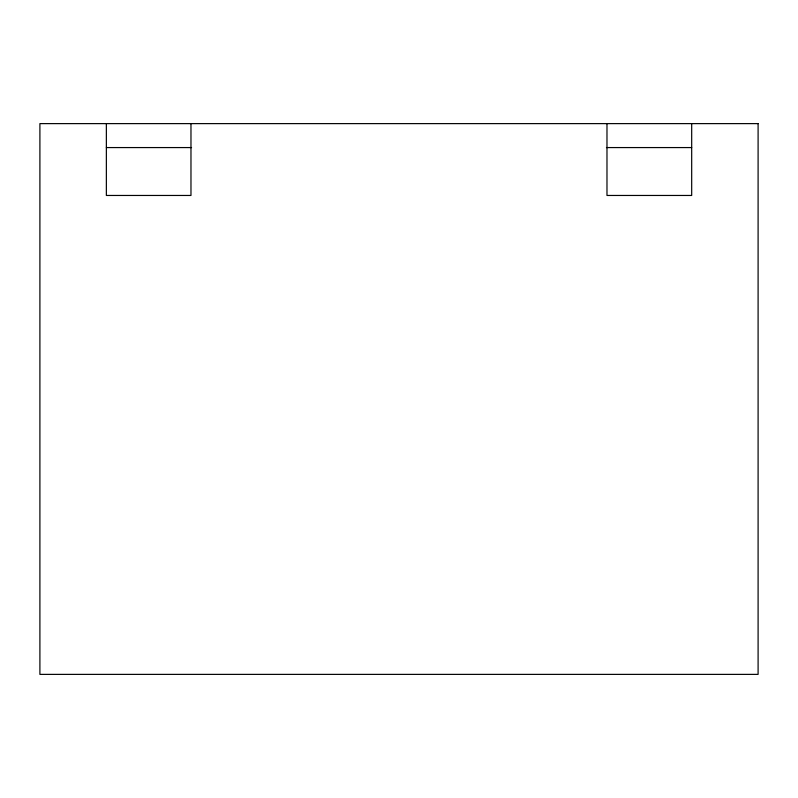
<?xml version="1.0" encoding="UTF-8"?>
<svg xmlns="http://www.w3.org/2000/svg" width="798" height="798" viewBox="0 0 798 798"><rect width="100%" height="100%" fill="white"/><g stroke="black" fill="none" stroke-linecap="round" stroke-linejoin="round"><path stroke-width="1.2" d="M106.363 147.57L191.56 147.57M606.44 147.57L691.686 147.57M691.686 123.62L691.686 195.46L606.979 195.46L606.979 123.62M190.971 123.62L190.971 195.46L106.363 195.46L106.363 123.62M758.1 123.62L39.9 123.62L39.9 674.38L758.1 674.38L758.1 123.62"/></g></svg>
